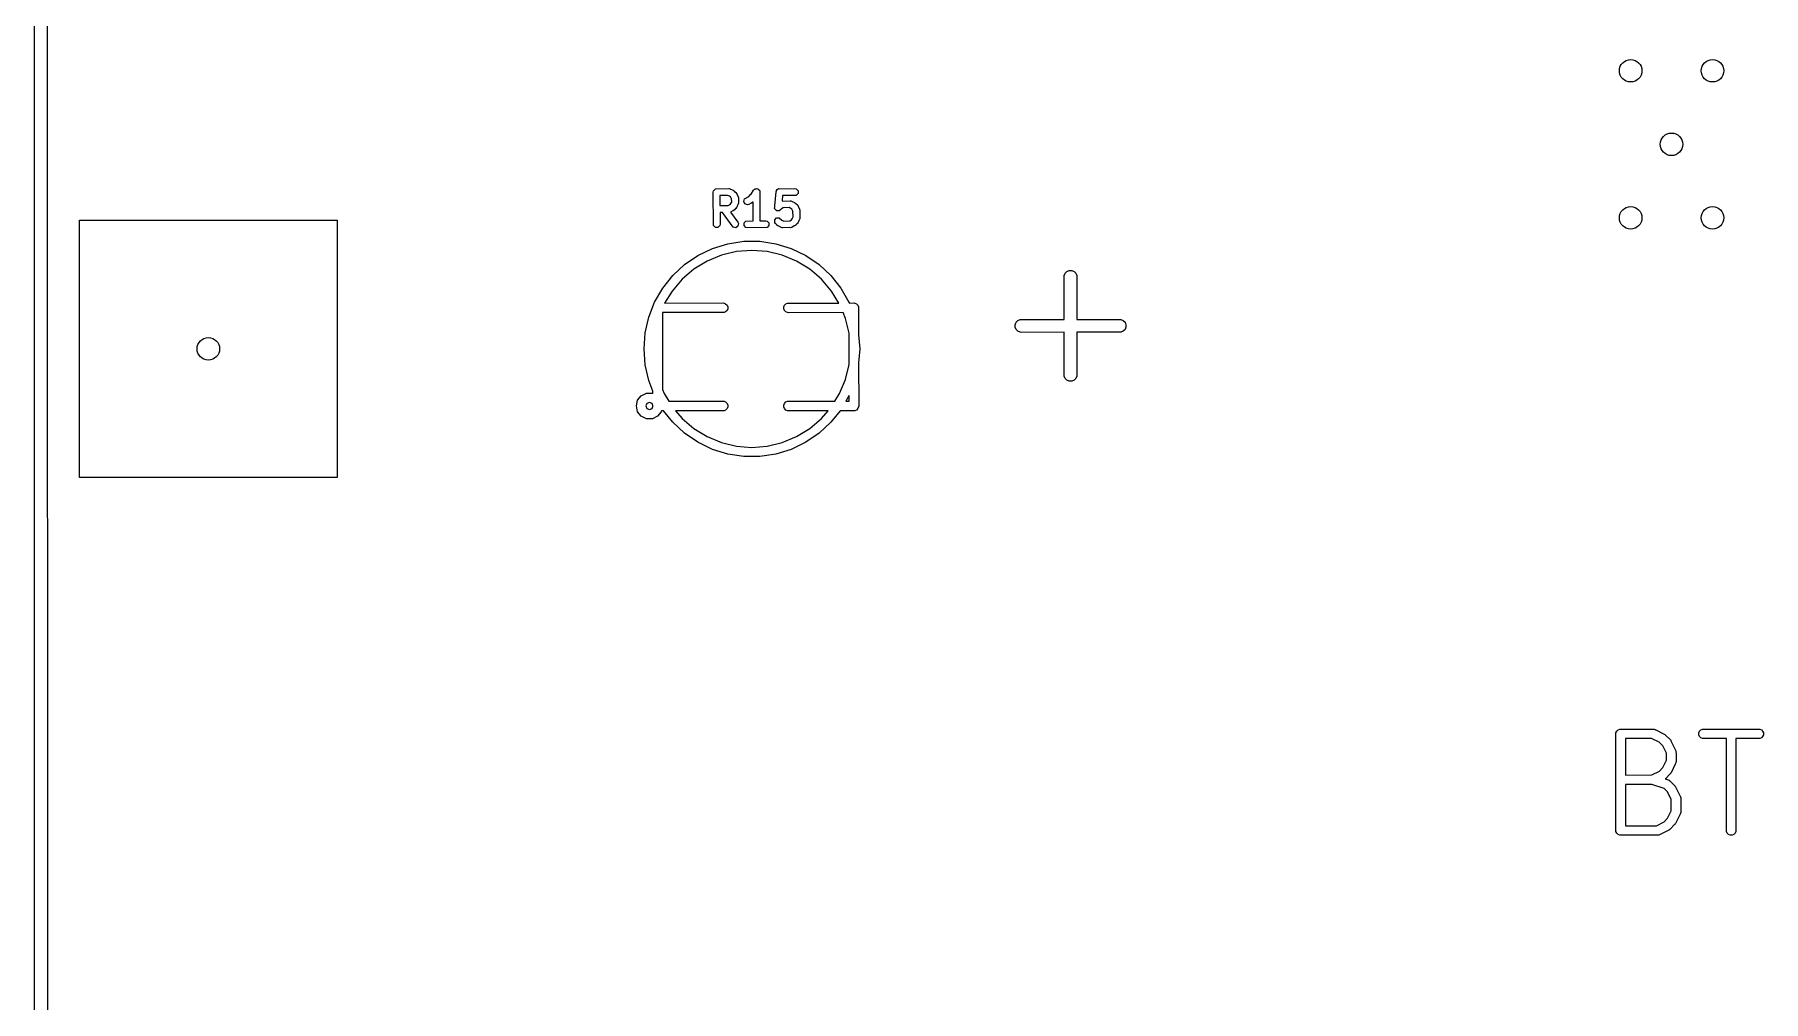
# Model space of a CAD drawing. Extents: x 0.06 to 3.13, y 0.01 to 2.39.
# Drawn here: x 0.064 to 1.121, y 1.196 to 1.787 of the extents above; entities that cross this region are included whole.
import ezdxf

# ---------------------------------------------------------------- set-up
doc = ezdxf.new("R2010")
doc.units = 0
doc.header["$MEASUREMENT"] = 0
doc.layers.add('BLACK', color=7, linetype='CONTINUOUS')

msp = doc.modelspace()

# ---------------------------------------------------------------- linework, layer by layer
at = {"layer": 'BLACK', "linetype": 'CONTINUOUS'}
for p, q in [((0.0641, 0.4227), (0.064, 2.0065)), ((0.0718, 2.0026), (0.0719, 0.4273)), ((0.4789, 1.6908), (0.4791, 1.6916)), ((0.4791, 1.6916), (0.4803, 1.6928)), ((0.4803, 1.6928), (0.4886, 1.693)), ((0.4886, 1.693), (0.4887, 1.6929)), ((0.4887, 1.6929), (0.4887, 1.693)), ((0.4887, 1.693), (0.4888, 1.6929)), ((0.4888, 1.6929), (0.4894, 1.6928)), ((0.4894, 1.6928), (0.4896, 1.6926)), ((0.4896, 1.6926), (0.4913, 1.6919)), ((0.4913, 1.6919), (0.4913, 1.6919)), ((0.4913, 1.6919), (0.4913, 1.6919)), ((0.4913, 1.6919), (0.4914, 1.6918)), ((0.4914, 1.6918), (0.4921, 1.6913)), ((0.5022, 1.6896), (0.5037, 1.692)), ((0.5037, 1.692), (0.5043, 1.6926)), ((0.5043, 1.6926), (0.5045, 1.6926)), ((0.5045, 1.6926), (0.5046, 1.6928)), ((0.5046, 1.6928), (0.5053, 1.6928)), ((0.5053, 1.6928), (0.5059, 1.6929)), ((0.5059, 1.6929), (0.5061, 1.6928)), ((0.5061, 1.6928), (0.5063, 1.6928)), ((0.5063, 1.6928), (0.5067, 1.6924)), ((0.5067, 1.6924), (0.5073, 1.692)), ((0.5073, 1.692), (0.5073, 1.6918)), ((0.5073, 1.6918), (0.5075, 1.6916)), ((0.5075, 1.6916), (0.5075, 1.691)), ((0.5174, 1.691), (0.5176, 1.6915)), ((0.5176, 1.6918), (0.5182, 1.6923)), ((0.5176, 1.6917), (0.5176, 1.6918)), ((0.5176, 1.6916), (0.5176, 1.6917)), ((0.5176, 1.6915), (0.5176, 1.6916)), ((0.5182, 1.6923), (0.5187, 1.6928)), ((0.5187, 1.6928), (0.5188, 1.6928)), ((0.5188, 1.6928), (0.5189, 1.6929)), ((0.5189, 1.6929), (0.5195, 1.6928)), ((0.5195, 1.6928), (0.5289, 1.693)), ((0.5289, 1.693), (0.5297, 1.6928)), ((0.5297, 1.6928), (0.5309, 1.6916)), ((0.5309, 1.6916), (0.5309, 1.69)), ((0.4791, 1.6703), (0.4789, 1.6908)), ((0.4878, 1.6888), (0.4831, 1.6887)), ((0.4831, 1.6887), (0.4831, 1.6825)), ((0.4831, 1.6825), (0.4853, 1.6826)), ((0.4853, 1.6826), (0.4853, 1.6826)), ((0.4853, 1.6826), (0.4854, 1.6826)), ((0.4854, 1.6826), (0.4882, 1.6826)), ((0.489, 1.6883), (0.4878, 1.6888)), ((0.4882, 1.6826), (0.4893, 1.6833)), ((0.4896, 1.6878), (0.489, 1.6883)), ((0.4893, 1.6833), (0.4898, 1.6838)), ((0.4902, 1.6867), (0.4896, 1.6878)), ((0.4898, 1.6838), (0.4903, 1.6849)), ((0.4903, 1.6849), (0.4902, 1.6867)), ((0.4921, 1.6913), (0.4921, 1.6911)), ((0.4921, 1.6911), (0.4928, 1.6906)), ((0.4928, 1.6906), (0.4928, 1.6906)), ((0.4928, 1.6906), (0.4928, 1.6905)), ((0.4928, 1.6905), (0.4929, 1.6905)), ((0.4933, 1.6814), (0.4928, 1.6807)), ((0.4929, 1.6905), (0.4934, 1.6898)), ((0.4934, 1.6815), (0.4933, 1.6814)), ((0.4934, 1.6898), (0.4934, 1.6895)), ((0.4934, 1.6895), (0.4943, 1.688)), ((0.4941, 1.6832), (0.4934, 1.6816)), ((0.4934, 1.6816), (0.4934, 1.6815)), ((0.4934, 1.6815), (0.4934, 1.6815)), ((0.4943, 1.6834), (0.4941, 1.6832)), ((0.4943, 1.688), (0.4943, 1.6879)), ((0.4943, 1.6879), (0.4943, 1.6879)), ((0.4943, 1.6879), (0.4943, 1.6878)), ((0.4943, 1.6878), (0.4945, 1.6872)), ((0.4944, 1.684), (0.4943, 1.6834)), ((0.4945, 1.6872), (0.4944, 1.6869)), ((0.4944, 1.6869), (0.4945, 1.6842)), ((0.4945, 1.6841), (0.4944, 1.684)), ((0.4945, 1.6842), (0.4945, 1.6841)), ((0.4945, 1.6841), (0.4945, 1.6841)), ((0.4977, 1.685), (0.4982, 1.6866)), ((0.4984, 1.6836), (0.4977, 1.685)), ((0.4982, 1.6866), (0.5007, 1.688)), ((0.5, 1.683), (0.4984, 1.6836)), ((0.5008, 1.6833), (0.5, 1.683)), ((0.5007, 1.688), (0.5021, 1.6895)), ((0.5023, 1.6841), (0.5008, 1.6833)), ((0.5021, 1.6895), (0.5022, 1.6896)), ((0.5025, 1.6841), (0.5023, 1.6841)), ((0.5032, 1.6846), (0.5025, 1.6841)), ((0.5033, 1.6847), (0.5032, 1.6846)), ((0.5034, 1.6847), (0.5033, 1.6847)), ((0.5033, 1.6847), (0.5033, 1.6847)), ((0.5033, 1.6847), (0.5033, 1.6847)), ((0.5035, 1.6732), (0.5034, 1.6847)), ((0.5075, 1.691), (0.5076, 1.6904)), ((0.5076, 1.6904), (0.5075, 1.6902)), ((0.5075, 1.6902), (0.5076, 1.6732)), ((0.5165, 1.6808), (0.5166, 1.6817)), ((0.5166, 1.6817), (0.5166, 1.6823)), ((0.5166, 1.6823), (0.5167, 1.6823)), ((0.5167, 1.6823), (0.5174, 1.691)), ((0.5218, 1.6812), (0.5207, 1.6805)), ((0.5214, 1.6887), (0.5211, 1.6854)), ((0.5211, 1.6854), (0.5213, 1.6854)), ((0.5213, 1.6854), (0.5216, 1.6853)), ((0.5297, 1.6888), (0.5214, 1.6887)), ((0.5216, 1.6853), (0.5261, 1.6855)), ((0.5254, 1.6813), (0.5218, 1.6812)), ((0.5265, 1.6808), (0.5254, 1.6813)), ((0.5261, 1.6855), (0.5262, 1.6854)), ((0.5262, 1.6854), (0.5263, 1.6854)), ((0.5263, 1.6854), (0.5264, 1.6854)), ((0.5264, 1.6854), (0.5269, 1.6853)), ((0.5269, 1.6853), (0.5272, 1.6851)), ((0.5272, 1.6851), (0.5288, 1.6844)), ((0.5288, 1.6844), (0.5288, 1.6844)), ((0.5288, 1.6844), (0.5288, 1.6843)), ((0.5288, 1.6843), (0.5289, 1.6843)), ((0.5289, 1.6843), (0.5296, 1.6838)), ((0.5296, 1.6838), (0.5297, 1.6836)), ((0.5309, 1.69), (0.5297, 1.6888)), ((0.5297, 1.6836), (0.5303, 1.6831)), ((0.5303, 1.6831), (0.5303, 1.6831)), ((0.5303, 1.6831), (0.5303, 1.683)), ((0.5303, 1.683), (0.5304, 1.6829)), ((0.5304, 1.6829), (0.5309, 1.6823)), ((0.5309, 1.6823), (0.5309, 1.682)), ((0.5309, 1.682), (0.5318, 1.6805)), ((0.0916, 1.5162), (0.0916, 1.6737)), ((0.0916, 1.6737), (0.2491, 1.6737)), ((0.2491, 1.6737), (0.2491, 1.5162)), ((0.4803, 1.6691), (0.4791, 1.6703)), ((0.4831, 1.6703), (0.4819, 1.6691)), ((0.4832, 1.6711), (0.4831, 1.6703)), ((0.4846, 1.6784), (0.4832, 1.6784)), ((0.4832, 1.6784), (0.4832, 1.6711)), ((0.4912, 1.6693), (0.4846, 1.6784)), ((0.4911, 1.6794), (0.4896, 1.6786)), ((0.4896, 1.6786), (0.4941, 1.6723)), ((0.4913, 1.6794), (0.4911, 1.6794)), ((0.492, 1.6799), (0.4913, 1.6794)), ((0.4921, 1.68), (0.492, 1.6799)), ((0.4927, 1.6807), (0.4921, 1.68)), ((0.4921, 1.68), (0.4921, 1.68)), ((0.4921, 1.68), (0.4921, 1.68)), ((0.4928, 1.6807), (0.4927, 1.6807)), ((0.4941, 1.6723), (0.4944, 1.6716)), ((0.4944, 1.6716), (0.4941, 1.67)), ((0.4979, 1.6719), (0.499, 1.6731)), ((0.4979, 1.6703), (0.4979, 1.6719)), ((0.499, 1.6691), (0.4979, 1.6703)), ((0.499, 1.6731), (0.5035, 1.6732)), ((0.5076, 1.6732), (0.5111, 1.6733)), ((0.5111, 1.6733), (0.5119, 1.6731)), ((0.5119, 1.6731), (0.5131, 1.6719)), ((0.5131, 1.6703), (0.5119, 1.6691)), ((0.5131, 1.6719), (0.5131, 1.6703)), ((0.5166, 1.6807), (0.5165, 1.6808)), ((0.5166, 1.6806), (0.5166, 1.6807)), ((0.5171, 1.6801), (0.5166, 1.6806)), ((0.5166, 1.6738), (0.5178, 1.675)), ((0.5166, 1.6722), (0.5166, 1.6738)), ((0.5171, 1.6715), (0.5166, 1.6722)), ((0.5176, 1.6795), (0.5171, 1.6801)), ((0.5179, 1.6708), (0.5171, 1.6715)), ((0.5177, 1.6795), (0.5176, 1.6795)), ((0.5178, 1.6794), (0.5177, 1.6795)), ((0.5185, 1.6794), (0.5178, 1.6794)), ((0.5178, 1.675), (0.5194, 1.675)), ((0.5179, 1.6706), (0.5179, 1.6708)), ((0.5186, 1.6701), (0.5179, 1.6706)), ((0.5192, 1.6794), (0.5185, 1.6794)), ((0.5193, 1.6794), (0.5192, 1.6794)), ((0.5194, 1.6794), (0.5193, 1.6794)), ((0.5201, 1.6799), (0.5194, 1.6794)), ((0.5194, 1.675), (0.521, 1.6736)), ((0.5207, 1.6805), (0.5201, 1.6799)), ((0.521, 1.6736), (0.5221, 1.6731)), ((0.5221, 1.6731), (0.5258, 1.6732)), ((0.5258, 1.6732), (0.5269, 1.6739)), ((0.5271, 1.6803), (0.5265, 1.6808)), ((0.5269, 1.6739), (0.5273, 1.6744)), ((0.5277, 1.6792), (0.5271, 1.6803)), ((0.5273, 1.6744), (0.5278, 1.6756)), ((0.5278, 1.6756), (0.5277, 1.6792)), ((0.5295, 1.6705), (0.5288, 1.6701)), ((0.5296, 1.6706), (0.5295, 1.6705)), ((0.5302, 1.6713), (0.5296, 1.6707)), ((0.5296, 1.6707), (0.5296, 1.6706)), ((0.5296, 1.6706), (0.5296, 1.6706)), ((0.5303, 1.6714), (0.5302, 1.6713)), ((0.5308, 1.672), (0.5303, 1.6714)), ((0.5309, 1.6722), (0.5308, 1.672)), ((0.5316, 1.6738), (0.5309, 1.6722)), ((0.5309, 1.6722), (0.5309, 1.6722)), ((0.5309, 1.6722), (0.5309, 1.6722)), ((0.5318, 1.674), (0.5316, 1.6738)), ((0.5318, 1.6805), (0.5318, 1.6804)), ((0.5318, 1.6804), (0.5318, 1.6804)), ((0.5318, 1.6804), (0.5318, 1.6803)), ((0.5318, 1.6803), (0.532, 1.6797)), ((0.532, 1.6746), (0.5318, 1.674)), ((0.532, 1.6797), (0.5319, 1.6793)), ((0.5319, 1.6793), (0.532, 1.6749)), ((0.532, 1.6749), (0.532, 1.6748)), ((0.532, 1.6748), (0.532, 1.6747)), ((0.532, 1.6747), (0.532, 1.6746)), ((0.4819, 1.6691), (0.4803, 1.6691)), ((0.4879, 1.6592), (0.4977, 1.6607)), ((0.4928, 1.669), (0.4912, 1.6693)), ((0.4941, 1.67), (0.4928, 1.669)), ((0.4977, 1.6607), (0.5075, 1.6607)), ((0.4998, 1.669), (0.499, 1.6691)), ((0.5119, 1.6691), (0.4998, 1.669)), ((0.5075, 1.6607), (0.5173, 1.6592)), ((0.5187, 1.6701), (0.5186, 1.6701)), ((0.5204, 1.6694), (0.5187, 1.6701)), ((0.5187, 1.6701), (0.5187, 1.6701)), ((0.5187, 1.6701), (0.5187, 1.6701)), ((0.5206, 1.6691), (0.5204, 1.6694)), ((0.5212, 1.669), (0.5206, 1.6691)), ((0.5213, 1.669), (0.5212, 1.669)), ((0.5214, 1.669), (0.5213, 1.669)), ((0.5213, 1.669), (0.5213, 1.669)), ((0.5259, 1.6691), (0.5214, 1.669)), ((0.5263, 1.669), (0.5259, 1.6691)), ((0.5268, 1.6691), (0.5263, 1.669)), ((0.5269, 1.6691), (0.5268, 1.6691)), ((0.527, 1.6692), (0.5269, 1.6691)), ((0.5271, 1.6692), (0.527, 1.6692)), ((0.5286, 1.6701), (0.5271, 1.6692)), ((0.5288, 1.6701), (0.5286, 1.6701)), ((0.4615, 1.6465), (0.4696, 1.652)), ((0.4696, 1.652), (0.4785, 1.6563)), ((0.484, 1.6522), (0.4753, 1.6486)), ((0.4785, 1.6563), (0.4879, 1.6592)), ((0.4932, 1.6544), (0.484, 1.6522)), ((0.5026, 1.6551), (0.4932, 1.6544)), ((0.512, 1.6544), (0.5026, 1.6551)), ((0.5212, 1.6522), (0.512, 1.6544)), ((0.5173, 1.6592), (0.5267, 1.6563)), ((0.53, 1.6486), (0.5212, 1.6522)), ((0.5267, 1.6563), (0.5356, 1.652)), ((0.5356, 1.652), (0.5437, 1.6465)), ((0.4481, 1.6321), (0.4543, 1.6398)), ((0.4543, 1.6398), (0.4615, 1.6465)), ((0.4672, 1.6436), (0.46, 1.6375)), ((0.4753, 1.6486), (0.4672, 1.6436)), ((0.538, 1.6436), (0.53, 1.6486)), ((0.5452, 1.6375), (0.538, 1.6436)), ((0.5437, 1.6465), (0.551, 1.6398)), ((0.551, 1.6398), (0.5571, 1.6321)), ((0.6936, 1.6397), (0.6942, 1.6412)), ((0.6936, 1.639), (0.6936, 1.6397)), ((0.6936, 1.6129), (0.6936, 1.639)), ((0.6942, 1.6412), (0.6953, 1.6422)), ((0.6953, 1.6422), (0.6967, 1.6428)), ((0.6967, 1.6428), (0.6983, 1.6428)), ((0.6983, 1.6428), (0.6997, 1.6422)), ((0.6997, 1.6422), (0.7008, 1.6412)), ((0.7008, 1.6412), (0.7014, 1.6397)), ((0.7014, 1.6397), (0.7014, 1.6129)), ((0.4432, 1.6235), (0.4481, 1.6321)), ((0.4539, 1.6303), (0.4493, 1.6229)), ((0.46, 1.6375), (0.4539, 1.6303)), ((0.5513, 1.6303), (0.5452, 1.6375)), ((0.5559, 1.6229), (0.5513, 1.6303)), ((0.5571, 1.6321), (0.562, 1.6235)), ((0.4396, 1.6144), (0.4432, 1.6235)), ((0.4493, 1.6229), (0.485, 1.623)), ((0.485, 1.623), (0.4856, 1.6229)), ((0.4856, 1.6229), (0.4866, 1.6225)), ((0.4866, 1.6175), (0.4856, 1.6171)), ((0.4866, 1.6225), (0.4875, 1.6216)), ((0.4875, 1.6184), (0.4866, 1.6175)), ((0.4875, 1.6216), (0.4879, 1.6206)), ((0.4879, 1.6194), (0.4875, 1.6184)), ((0.4879, 1.6206), (0.4879, 1.6194)), ((0.5221, 1.6206), (0.5225, 1.6216)), ((0.5221, 1.6194), (0.5221, 1.6206)), ((0.5225, 1.6184), (0.5221, 1.6194)), ((0.5225, 1.6216), (0.5234, 1.6225)), ((0.5234, 1.6175), (0.5225, 1.6184)), ((0.5234, 1.6225), (0.5244, 1.6229)), ((0.5244, 1.6171), (0.5234, 1.6175)), ((0.5244, 1.6229), (0.5559, 1.6229)), ((0.562, 1.6235), (0.5623, 1.6229)), ((0.5623, 1.6229), (0.565, 1.623)), ((0.565, 1.623), (0.5656, 1.6229)), ((0.5656, 1.6229), (0.5666, 1.6225)), ((0.5666, 1.6225), (0.5675, 1.6216)), ((0.5675, 1.6216), (0.5679, 1.6206)), ((0.5679, 1.6206), (0.5679, 1.6036)), ((0.4374, 1.6047), (0.4396, 1.6144)), ((0.4856, 1.6171), (0.4479, 1.6171)), ((0.4479, 1.6171), (0.4479, 1.57)), ((0.525, 1.617), (0.5244, 1.6171)), ((0.5584, 1.6171), (0.525, 1.617)), ((0.5599, 1.6135), (0.5584, 1.6171)), ((0.5621, 1.6045), (0.5599, 1.6135)), ((0.6636, 1.6097), (0.6642, 1.6112)), ((0.6636, 1.6082), (0.6636, 1.6097)), ((0.6642, 1.6068), (0.6636, 1.6082)), ((0.6642, 1.6112), (0.6653, 1.6123)), ((0.6653, 1.6123), (0.6667, 1.6128)), ((0.6667, 1.6128), (0.6936, 1.6129)), ((0.7014, 1.6129), (0.7275, 1.6129)), ((0.7275, 1.6129), (0.7283, 1.6128)), ((0.7283, 1.6128), (0.7297, 1.6123)), ((0.7297, 1.6123), (0.7308, 1.6112)), ((0.7308, 1.6112), (0.7314, 1.6097)), ((0.7314, 1.6082), (0.7308, 1.6068)), ((0.7314, 1.6097), (0.7314, 1.6082)), ((0.4367, 1.5949), (0.4374, 1.6047)), ((0.5621, 1.5854), (0.5621, 1.6045)), ((0.5679, 1.6036), (0.5686, 1.5949)), ((0.6653, 1.6057), (0.6642, 1.6068)), ((0.6667, 1.6051), (0.6653, 1.6057)), ((0.6675, 1.605), (0.6667, 1.6051)), ((0.6936, 1.6051), (0.6675, 1.605)), ((0.6936, 1.5782), (0.6936, 1.6051)), ((0.7283, 1.6051), (0.7014, 1.6051)), ((0.7014, 1.6051), (0.7014, 1.579)), ((0.7297, 1.6057), (0.7283, 1.6051)), ((0.7308, 1.6068), (0.7297, 1.6057)), ((0.4374, 1.5851), (0.4367, 1.5949)), ((0.5686, 1.5949), (0.5679, 1.5864)), ((0.5679, 1.5864), (0.568, 1.56)), ((0.4396, 1.5755), (0.4374, 1.5851)), ((0.4421, 1.5691), (0.4396, 1.5755)), ((0.5563, 1.5676), (0.5599, 1.5763)), ((0.5599, 1.5763), (0.5621, 1.5854)), ((0.6942, 1.5768), (0.6936, 1.5782)), ((0.6953, 1.5757), (0.6942, 1.5768)), ((0.6967, 1.5751), (0.6953, 1.5757)), ((0.6997, 1.5757), (0.6983, 1.5751)), ((0.7008, 1.5768), (0.6997, 1.5757)), ((0.7014, 1.5782), (0.7008, 1.5768)), ((0.7014, 1.579), (0.7014, 1.5782)), ((0.4328, 1.5635), (0.435, 1.5662)), ((0.435, 1.5662), (0.4382, 1.5678)), ((0.4382, 1.5678), (0.4418, 1.5678)), ((0.4418, 1.5678), (0.4421, 1.5676)), ((0.4421, 1.5676), (0.4421, 1.5691)), ((0.4479, 1.57), (0.449, 1.5676)), ((0.449, 1.5676), (0.4518, 1.5629)), ((0.5534, 1.5629), (0.5563, 1.5676)), ((0.562, 1.5663), (0.5601, 1.5629)), ((0.5621, 1.5665), (0.562, 1.5663)), ((0.5621, 1.5629), (0.5621, 1.5665)), ((0.6983, 1.5751), (0.6967, 1.5751)), ((0.432, 1.56), (0.4328, 1.5635)), ((0.4328, 1.5565), (0.432, 1.56)), ((0.435, 1.5538), (0.4328, 1.5565)), ((0.4384, 1.5616), (0.4378, 1.56)), ((0.4378, 1.56), (0.4384, 1.5584)), ((0.44, 1.5622), (0.4384, 1.5616)), ((0.4384, 1.5584), (0.44, 1.5578)), ((0.4416, 1.5616), (0.44, 1.5622)), ((0.44, 1.5578), (0.4416, 1.5584)), ((0.4421, 1.5603), (0.4416, 1.5616)), ((0.4416, 1.5584), (0.4421, 1.5597)), ((0.4421, 1.5597), (0.4421, 1.5603)), ((0.4472, 1.5565), (0.445, 1.5538)), ((0.4473, 1.5571), (0.4472, 1.5565)), ((0.4487, 1.5571), (0.4473, 1.5571)), ((0.4543, 1.5501), (0.4487, 1.5571)), ((0.4518, 1.5629), (0.485, 1.563)), ((0.4856, 1.5571), (0.456, 1.5571)), ((0.456, 1.5571), (0.46, 1.5523)), ((0.485, 1.563), (0.4856, 1.5629)), ((0.4856, 1.5629), (0.4866, 1.5625)), ((0.4866, 1.5575), (0.4856, 1.5571)), ((0.4866, 1.5625), (0.4875, 1.5616)), ((0.4875, 1.5584), (0.4866, 1.5575)), ((0.4875, 1.5616), (0.4879, 1.5606)), ((0.4879, 1.5594), (0.4875, 1.5584)), ((0.4879, 1.5606), (0.4879, 1.5594)), ((0.5221, 1.5606), (0.5225, 1.5616)), ((0.5221, 1.5594), (0.5221, 1.5606)), ((0.5225, 1.5584), (0.5221, 1.5594)), ((0.5225, 1.5616), (0.5234, 1.5625)), ((0.5234, 1.5575), (0.5225, 1.5584)), ((0.5234, 1.5625), (0.5244, 1.5629)), ((0.5244, 1.5571), (0.5234, 1.5575)), ((0.5244, 1.5629), (0.5534, 1.5629)), ((0.525, 1.557), (0.5244, 1.5571)), ((0.5493, 1.5571), (0.525, 1.557)), ((0.5452, 1.5523), (0.5493, 1.5571)), ((0.5566, 1.5571), (0.551, 1.5501)), ((0.5656, 1.5571), (0.5566, 1.5571)), ((0.5601, 1.5629), (0.5621, 1.5629)), ((0.5666, 1.5575), (0.5656, 1.5571)), ((0.5675, 1.5584), (0.5666, 1.5575)), ((0.5679, 1.5594), (0.5675, 1.5584)), ((0.568, 1.56), (0.5679, 1.5594)), ((0.4382, 1.5522), (0.435, 1.5538)), ((0.4418, 1.5522), (0.4382, 1.5522)), ((0.445, 1.5538), (0.4418, 1.5522)), ((0.4615, 1.5434), (0.4543, 1.5501)), ((0.46, 1.5523), (0.4672, 1.5462)), ((0.4672, 1.5462), (0.4753, 1.5413)), ((0.53, 1.5413), (0.538, 1.5462)), ((0.538, 1.5462), (0.5452, 1.5523)), ((0.551, 1.5501), (0.5437, 1.5434)), ((0.4696, 1.5378), (0.4615, 1.5434)), ((0.4785, 1.5335), (0.4696, 1.5378)), ((0.4753, 1.5413), (0.484, 1.5376)), ((0.4879, 1.5306), (0.4785, 1.5335)), ((0.484, 1.5376), (0.4932, 1.5354)), ((0.4932, 1.5354), (0.5026, 1.5347)), ((0.5026, 1.5347), (0.512, 1.5354)), ((0.512, 1.5354), (0.5212, 1.5376)), ((0.5267, 1.5335), (0.5173, 1.5306)), ((0.5212, 1.5376), (0.53, 1.5413)), ((0.5356, 1.5378), (0.5267, 1.5335)), ((0.5437, 1.5434), (0.5356, 1.5378)), ((0.4977, 1.5292), (0.4879, 1.5306)), ((0.5075, 1.5292), (0.4977, 1.5292)), ((0.5173, 1.5306), (0.5075, 1.5292)), ((0.2491, 1.5162), (0.0916, 1.5162)), ((1.031, 1.3601), (1.0315, 1.3612)), ((1.031, 1.3595), (1.031, 1.3601)), ((1.031, 1.2999), (1.031, 1.3595)), ((1.0315, 1.3612), (1.0323, 1.362)), ((1.0323, 1.362), (1.0333, 1.3624)), ((1.0333, 1.3624), (1.0536, 1.3625)), ((1.0368, 1.3566), (1.0368, 1.3343)), ((1.0528, 1.3566), (1.0368, 1.3566)), ((1.0574, 1.3544), (1.0528, 1.3566)), ((1.0536, 1.3625), (1.0542, 1.3624)), ((1.0542, 1.3624), (1.0543, 1.3624)), ((1.0543, 1.3624), (1.0544, 1.3624)), ((1.0544, 1.3624), (1.0549, 1.3622)), ((1.0549, 1.3622), (1.0552, 1.362)), ((1.0552, 1.362), (1.0553, 1.3619)), ((1.0553, 1.3619), (1.0605, 1.3594)), ((1.0596, 1.3523), (1.0574, 1.3544)), ((1.0605, 1.3594), (1.0608, 1.3592)), ((1.0608, 1.3592), (1.0609, 1.3592)), ((1.0609, 1.3592), (1.0609, 1.3591)), ((1.0609, 1.3591), (1.061, 1.3591)), ((1.061, 1.3591), (1.0613, 1.3588)), ((1.0613, 1.3588), (1.0641, 1.356)), ((1.0641, 1.356), (1.0643, 1.3558)), ((1.0643, 1.3558), (1.0644, 1.3557)), ((1.0644, 1.3557), (1.0644, 1.3557)), ((1.0644, 1.3557), (1.0645, 1.3556)), ((1.0645, 1.3556), (1.0646, 1.3552)), ((1.0646, 1.3552), (1.0675, 1.3496)), ((1.0816, 1.3601), (1.0821, 1.3612)), ((1.0816, 1.359), (1.0816, 1.3601)), ((1.0821, 1.3579), (1.0816, 1.359)), ((1.0821, 1.3612), (1.0829, 1.362)), ((1.0829, 1.3571), (1.0821, 1.3579)), ((1.0829, 1.362), (1.084, 1.3624)), ((1.084, 1.3566), (1.0829, 1.3571)), ((1.084, 1.3624), (1.1183, 1.3625)), ((1.0845, 1.3566), (1.084, 1.3566)), ((1.0985, 1.3566), (1.0845, 1.3566)), ((1.0985, 1.2999), (1.0985, 1.3566)), ((1.1189, 1.3566), (1.1043, 1.3566)), ((1.1043, 1.3566), (1.1044, 1.3005)), ((1.1183, 1.3625), (1.1189, 1.3624)), ((1.1189, 1.3624), (1.1199, 1.362)), ((1.1199, 1.3571), (1.1189, 1.3566)), ((1.1199, 1.362), (1.1207, 1.3612)), ((1.1207, 1.3579), (1.1199, 1.3571)), ((1.1207, 1.3612), (1.1212, 1.3601)), ((1.1212, 1.359), (1.1207, 1.3579)), ((1.1212, 1.3601), (1.1212, 1.359)), ((1.0619, 1.3477), (1.0596, 1.3523)), ((1.0597, 1.3389), (1.0619, 1.3434)), ((1.0619, 1.3434), (1.0619, 1.3477)), ((1.0675, 1.3496), (1.0677, 1.3491)), ((1.0677, 1.3491), (1.0677, 1.349)), ((1.0677, 1.349), (1.0677, 1.3489)), ((1.0677, 1.3489), (1.0677, 1.3483)), ((1.0677, 1.3483), (1.0678, 1.3479)), ((1.0678, 1.3427), (1.0677, 1.3421)), ((1.0678, 1.3479), (1.0678, 1.3479)), ((1.0678, 1.3479), (1.0678, 1.3427)), ((1.0368, 1.3343), (1.053, 1.3344)), ((1.053, 1.3344), (1.0576, 1.3367)), ((1.0576, 1.3367), (1.0597, 1.3389)), ((1.0613, 1.3321), (1.0611, 1.332)), ((1.0611, 1.332), (1.063, 1.3314)), ((1.0641, 1.335), (1.0613, 1.3321)), ((1.0644, 1.3352), (1.0641, 1.335)), ((1.0645, 1.3354), (1.0644, 1.3354)), ((1.0644, 1.3354), (1.0644, 1.3352)), ((1.0647, 1.3357), (1.0645, 1.3355)), ((1.0645, 1.3355), (1.0645, 1.3354)), ((1.0672, 1.341), (1.0647, 1.3357)), ((1.0673, 1.341), (1.0672, 1.341)), ((1.0675, 1.3414), (1.0673, 1.341)), ((1.0677, 1.3419), (1.0675, 1.3414)), ((1.0677, 1.3421), (1.0677, 1.342)), ((1.0677, 1.342), (1.0677, 1.3419)), ((1.0368, 1.3285), (1.0369, 1.3034)), ((1.053, 1.3285), (1.0368, 1.3285)), ((1.0604, 1.3261), (1.053, 1.3285)), ((1.0624, 1.3242), (1.0604, 1.3261)), ((1.0647, 1.3196), (1.0624, 1.3242)), ((1.063, 1.3314), (1.0635, 1.3312)), ((1.0635, 1.3312), (1.0636, 1.3311)), ((1.0636, 1.3311), (1.0637, 1.3311)), ((1.0637, 1.3311), (1.0641, 1.3307)), ((1.0641, 1.3307), (1.0644, 1.3304)), ((1.0644, 1.3304), (1.0644, 1.3304)), ((1.0644, 1.3304), (1.0669, 1.3279)), ((1.0669, 1.3279), (1.0671, 1.3277)), ((1.0671, 1.3277), (1.0672, 1.3276)), ((1.0672, 1.3276), (1.0672, 1.3276)), ((1.0672, 1.3276), (1.0673, 1.3274)), ((1.0673, 1.3274), (1.0675, 1.3271)), ((1.0675, 1.3271), (1.0703, 1.3215)), ((1.0703, 1.3215), (1.0705, 1.321)), ((1.0625, 1.308), (1.0648, 1.3125)), ((1.0648, 1.3125), (1.0647, 1.3196)), ((1.0705, 1.311), (1.0703, 1.3105)), ((1.0705, 1.321), (1.0705, 1.3208)), ((1.0705, 1.3208), (1.0706, 1.3207)), ((1.0706, 1.3112), (1.0705, 1.3111)), ((1.0705, 1.3111), (1.0705, 1.311)), ((1.0706, 1.3207), (1.0706, 1.3202)), ((1.0706, 1.3202), (1.0706, 1.3198)), ((1.0706, 1.3198), (1.0706, 1.3197)), ((1.0706, 1.3197), (1.0706, 1.3117)), ((1.0706, 1.3117), (1.0706, 1.3112)), ((1.0369, 1.3034), (1.0558, 1.3034)), ((1.0558, 1.3034), (1.0604, 1.3058)), ((1.0633, 1.3007), (1.0577, 1.2978)), ((1.0604, 1.3058), (1.0625, 1.308)), ((1.0637, 1.3008), (1.0633, 1.3007)), ((1.0638, 1.3009), (1.0637, 1.3008)), ((1.0639, 1.301), (1.0638, 1.301)), ((1.0638, 1.301), (1.0638, 1.3009)), ((1.0641, 1.3012), (1.0639, 1.301)), ((1.0669, 1.3041), (1.0641, 1.3012)), ((1.0672, 1.3043), (1.0669, 1.3041)), ((1.0673, 1.3044), (1.0672, 1.3043)), ((1.0675, 1.3048), (1.0673, 1.3045)), ((1.0673, 1.3045), (1.0673, 1.3045)), ((1.0673, 1.3045), (1.0673, 1.3044)), ((1.0701, 1.31), (1.0675, 1.3048)), ((1.0703, 1.3105), (1.0701, 1.3101)), ((1.0701, 1.3101), (1.0701, 1.31)), ((1.1044, 1.3005), (1.1043, 1.2999)), ((1.0315, 1.2988), (1.031, 1.2999)), ((1.0323, 1.298), (1.0315, 1.2988)), ((1.0333, 1.2976), (1.0323, 1.298)), ((1.0339, 1.2975), (1.0333, 1.2976)), ((1.0559, 1.2976), (1.0339, 1.2975)), ((1.056, 1.2976), (1.0559, 1.2976)), ((1.0565, 1.2976), (1.056, 1.2976)), ((1.057, 1.2976), (1.0565, 1.2976)), ((1.0571, 1.2976), (1.057, 1.2976)), ((1.0572, 1.2976), (1.0571, 1.2976)), ((1.0577, 1.2978), (1.0572, 1.2976)), ((1.099, 1.2988), (1.0985, 1.2999)), ((1.0998, 1.298), (1.099, 1.2988)), ((1.1008, 1.2976), (1.0998, 1.298)), ((1.102, 1.2976), (1.1008, 1.2976)), ((1.103, 1.298), (1.102, 1.2976)), ((1.1039, 1.2988), (1.103, 1.298)), ((1.1043, 1.2999), (1.1039, 1.2988))]:
    msp.add_line(p, q, dxfattribs=at)
at = {"layer": 'BLACK'}
for centre in [(1.04, 1.765), (1.09, 1.765), (1.065, 1.72), (1.04, 1.675), (1.09, 1.675), (0.1703, 1.5949)]:
    msp.add_circle(centre, 0.00689, dxfattribs=at)

doc.saveas('drawing.dxf')
